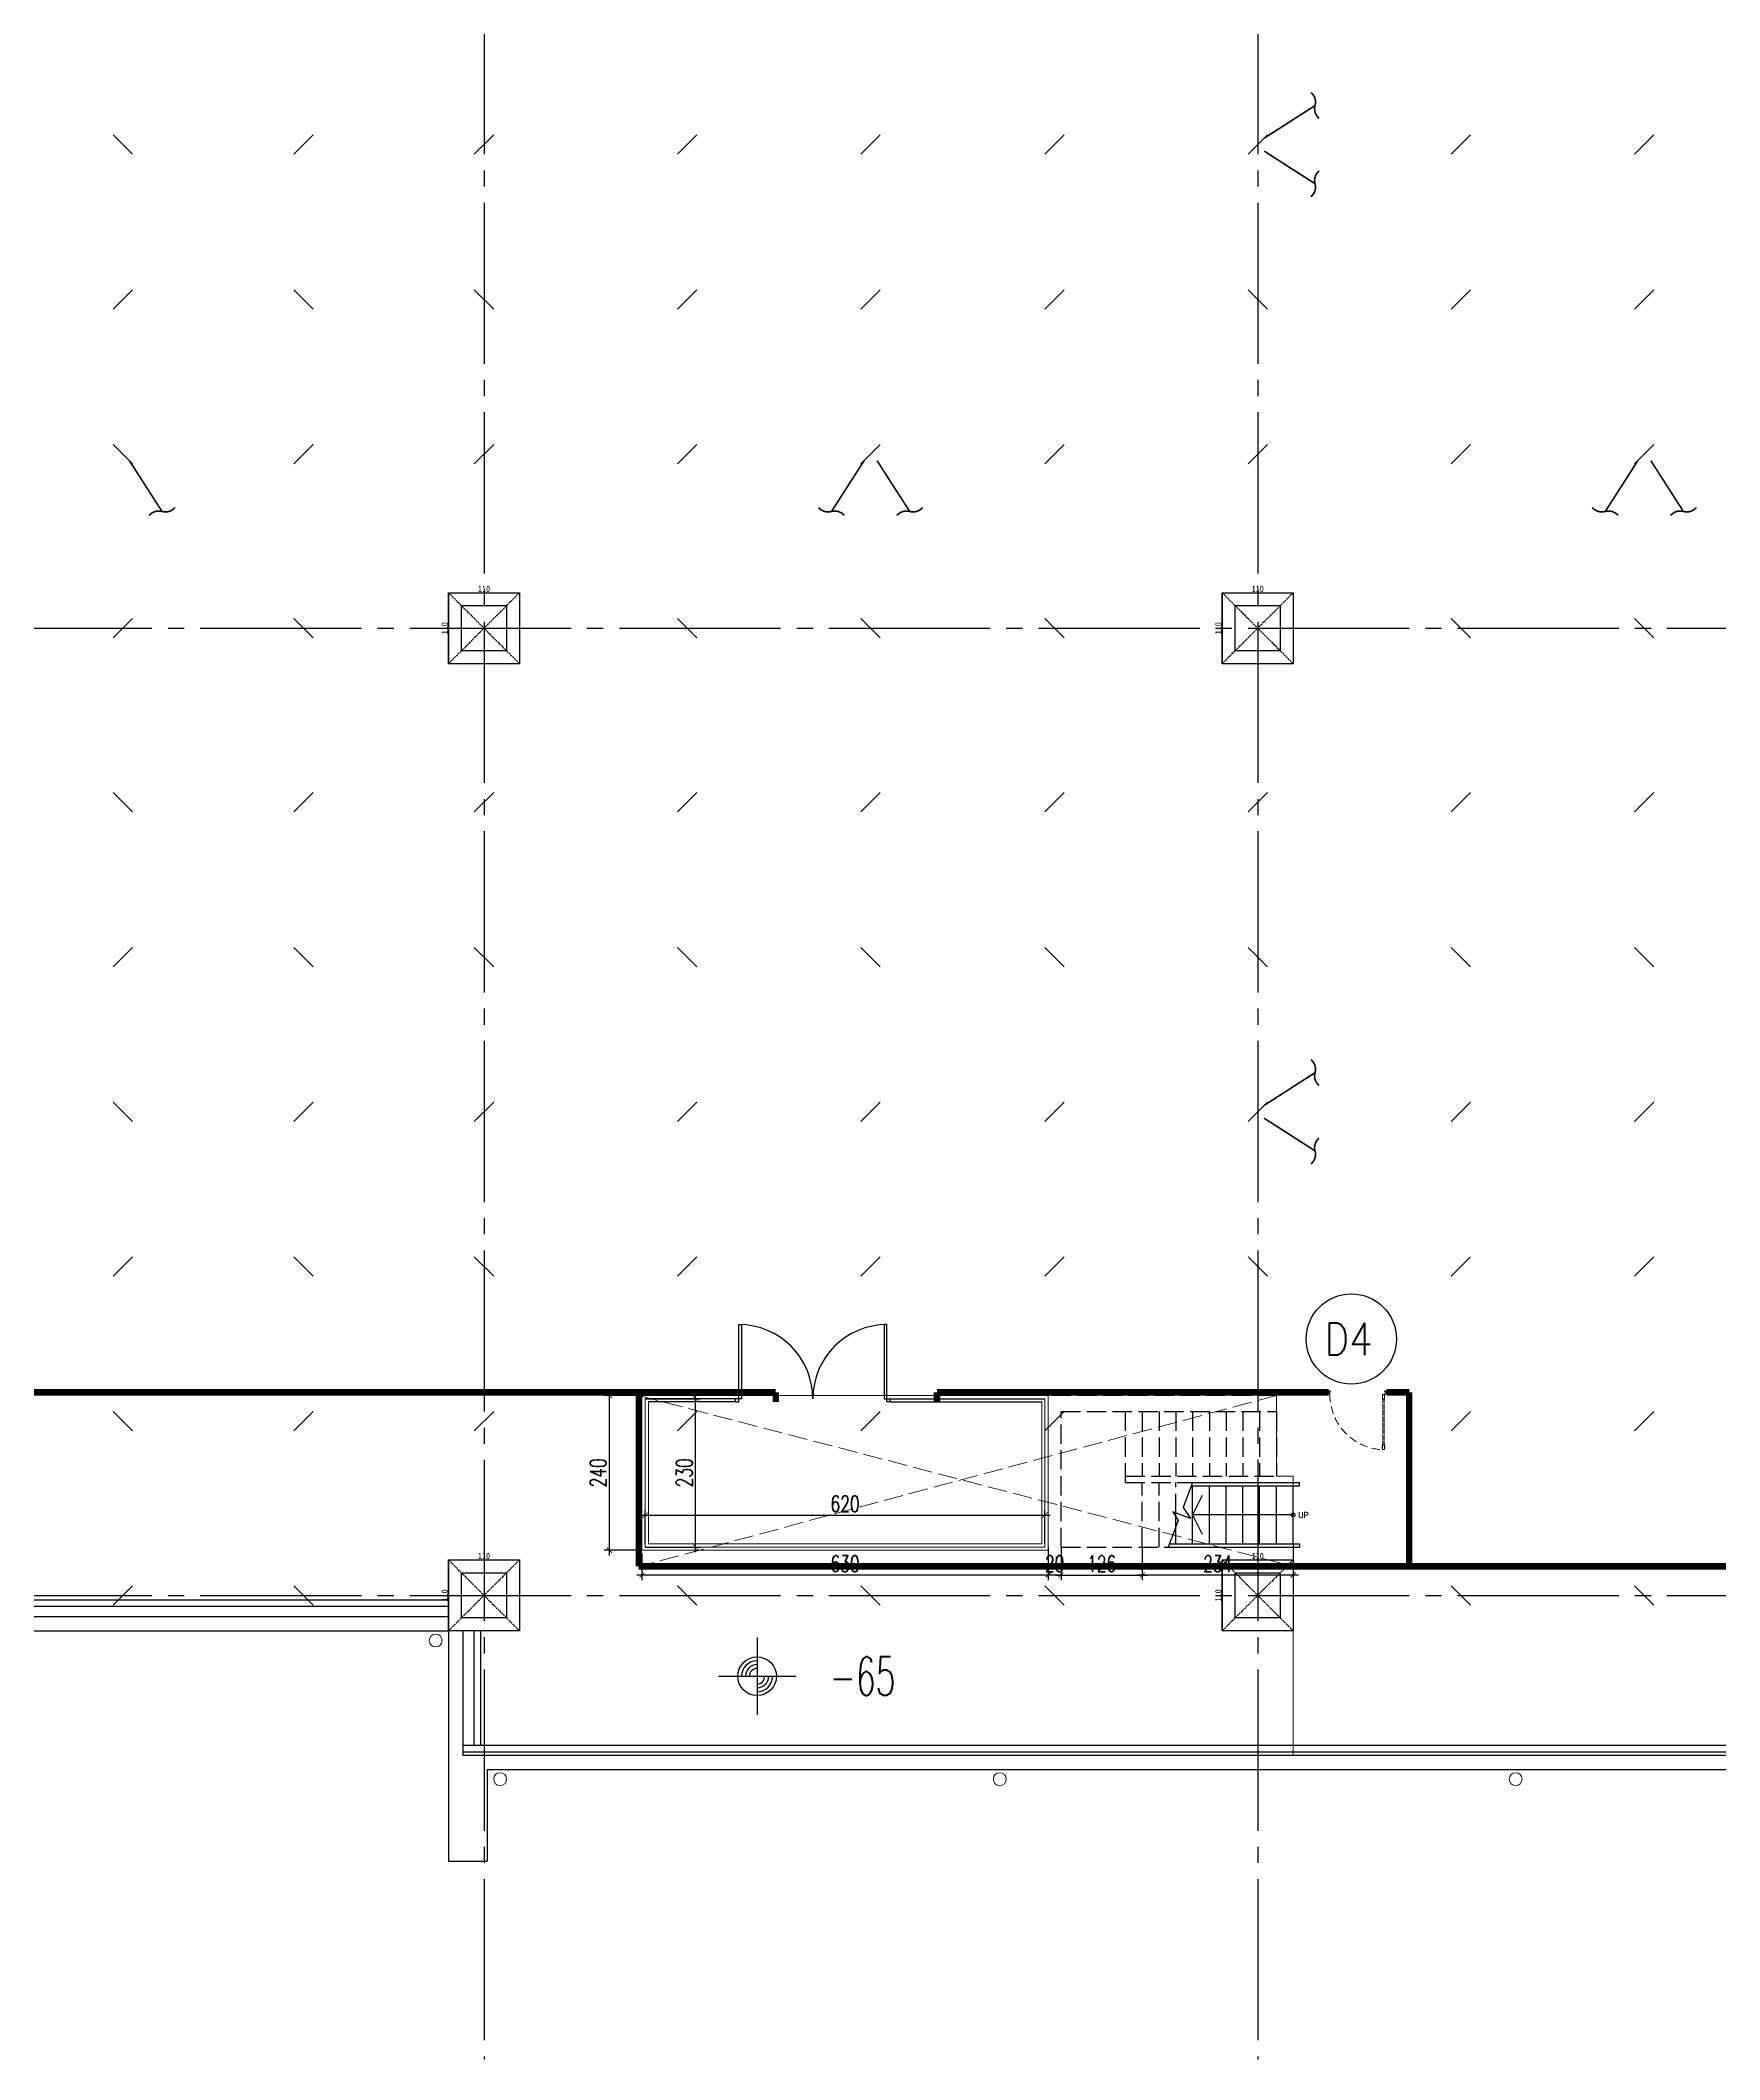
# Model space of a CAD drawing. Header units: millimetres. Extents: x -960 to 39633, y -720 to 12125.
# Drawn here: x 12032 to 14636, y -720 to 2412 of the extents above; entities that cross this region are included whole.
import ezdxf
from ezdxf.enums import TextEntityAlignment as Align

# ---------------------------------------------------------------- set-up
doc = ezdxf.new("R2010")
doc.units = ezdxf.units.MM
doc.header["$LTSCALE"] = 100
for name, pattern in [('188K-SM-03-F05-ARCH-PA-Y2257103$0$DASHED', [19.05, 12.7, -6.35]), ('X-S-FAB-L05$0$COL-CEN-LIN', [3.25, 2.5, -0.25, 0.25, -0.25]), ('X-S-FAB-L05$0$DASHED', [0.75, 0.5, -0.25]), ('X-S-FAB-L05$0$HIDDEN', [0.4, 0.3, -0.1])]:
    doc.linetypes.add(name, pattern=pattern)
for name, color, linetype in [('0-xref', 7, 'Continuous'), ('188K-SM-03-F05-ARCH-PA-Y2257103$0$K-DIivder-3.5', 102, '188K-SM-03-F05-ARCH-PA-Y2257103$0$DASHED'), ('188K-SM-03-F05-ARCH-PA-Y2257103$0$K-TXT', 53, 'Continuous'), ('188K-SM-03-F05-ARCH-PA-Y2257103$0$K-岩棉 2hr 3.5-非抗', 11, 'Continuous'), ('X-S-FAB-L05$0$0-arr', 8, 'Continuous'), ('X-S-FAB-L05$0$0-DIM-INT', 8, 'Continuous'), ('X-S-FAB-L05$0$0-DIM-TXT', 8, 'Continuous'), ('X-S-FAB-L05$0$0-stc', 8, 'Continuous'), ('X-S-FAB-L05$0$12', 8, 'Continuous'), ('X-S-FAB-L05$0$1_L05平面圖_1_A-OBJE-MEP', 8, 'Continuous'), ('X-S-FAB-L05$0$BEAM', 8, 'Continuous'), ('X-S-FAB-L05$0$BLOCK', 8, 'Continuous'), ('X-S-FAB-L05$0$BR-D', 8, 'X-S-FAB-L05$0$DASHED'), ('X-S-FAB-L05$0$CCL', 8, 'X-S-FAB-L05$0$COL-CEN-LIN'), ('X-S-FAB-L05$0$COL', 8, 'Continuous'), ('X-S-FAB-L05$0$COL-S', 8, 'Continuous'), ('X-S-FAB-L05$0$DOOR', 8, 'Continuous'), ('X-S-FAB-L05$0$DW_Frame', 8, 'Continuous'), ('X-S-FAB-L05$0$ELEV', 8, 'Continuous'), ('X-S-FAB-L05$0$HID', 8, 'X-S-FAB-L05$0$HIDDEN'), ('X-S-FAB-L05$0$HR', 8, 'Continuous'), ('X-S-FAB-L05$0$OPEN-UP', 8, 'X-S-FAB-L05$0$HIDDEN'), ('X-S-FAB-L05$0$S-鋼柱', 8, 'Continuous'), ('X-S-FAB-L05$0$SLAB', 8, 'Continuous'), ('X-S-FAB-L05$0$ST', 8, 'Continuous'), ('X-S-FAB-L05$0$TXT', 8, 'Continuous'), ('X-S-FAB-L05$0$WALL-RC', 8, 'Continuous'), ('X-S-FAB-L05$0$斜撐', 8, 'Continuous'), ('X-S-FAB-L05$0$高程', 8, 'Continuous')]:
    doc.layers.add(name, color=color, linetype=linetype)
doc.layers.add('188K-SM-03-F05-ARCH-PA-Y2257103$0$K-DOOR-鋼板門', color=150, linetype='188K-SM-03-F05-ARCH-PA-Y2257103$0$DASHED', lineweight=9)
doc.layers.add('X-S-FAB-L05$0$XREF', color=8, linetype='Continuous', lineweight=0)
doc.styles.add('188K-SM-03-F05-ARCH-PA-Y2257103$0$Standard', font='txt.shx', dxfattribs={"bigfont": 'chineset.shx'})
doc.styles.add('X-S-FAB-L05$0$CHINA', font='simplex.shx', dxfattribs={"width": 0.75, "bigfont": 'chineset.shx'})
doc.styles.add('X-S-FAB-L05$0$DIM', font='', dxfattribs={"width": 0.8})
doc.styles.add('X-S-FAB-L05$0$DimStyUse', font='romans.shx', dxfattribs={"width": 0.7})
doc.styles.add('X-S-FAB-L05$0$Standard', font='', dxfattribs={"width": 0.8})
doc.styles.add('X-S-FAB-L05$0$TG_NOTE_TEXT', font='simplex.shx', dxfattribs={"width": 0.75, "bigfont": 'chineset.shx'})
doc.styles.get('X-S-FAB-L05$0$DIM').set_extended_font_data('MingLiU')
doc.styles.get('X-S-FAB-L05$0$Standard').set_extended_font_data('Microsoft JhengHei')
doc.dimstyles.new('X-S-FAB-L05$0$JJP_005_defpoint', dxfattribs={"dimtxt": 20, "dimasz": 0.5, "dimexe": 0.5, "dimexo": 0.5, "dimgap": 0.5, "dimtad": 1, "dimdsep": 46, "dimtxsty": 'X-S-FAB-L05$0$DIM', "dimblk": 'X-S-FAB-L05$0$_None', "dimcen": 10, "dimclrd": 256, "dimclre": 256, "dimclrt": 256, "dimadec": 0, "dimazin": 0, "dimtfac": 1, "dimtix": 1, "dimtmove": 2, "dimatfit": 3, "dimldrblk": 'X-S-FAB-L05$0$_None', "dimfxl": 0.5, "dimtolj": 1, "dimtzin": 0, "dimarcsym": 0})
doc.dimstyles.new('X-S-FAB-L05$0$SLASHM', dxfattribs={"dimtxt": 25, "dimasz": 8, "dimexe": 8, "dimexo": 0, "dimgap": 5, "dimtad": 1, "dimdsep": 46, "dimtxsty": 'X-S-FAB-L05$0$DimStyUse', "dimblk": 'X-S-FAB-L05$0$_ArchTick', "dimcen": 10, "dimdle": 8, "dimclrt": 2, "dimazin": 0, "dimtfac": 1, "dimtix": 1, "dimtmove": 2, "dimatfit": 3, "dimfxl": 10, "dimtolj": 1, "dimarcsym": 0})

# ---------------------------------------------------------------- blocks, each defined once
blk = doc.blocks.new('*D173')
at = {"layer": 'DefPoints', "lineweight": -2, "transparency": 16777216}
blk.add_line((0, 0), (110, 0), dxfattribs=at)
at = {"layer": 'DefPoints', "color": 0, "transparency": 16777216}
for p in [(0, 0), (110, 0), (110, 0)]:
    blk.add_point(p, dxfattribs=at)
at = {"layer": 'DefPoints', "transparency": 16777216, "insert": (55, 6.1), "char_height": 10, "attachment_point": 5, "style": 'X-S-FAB-L05$0$DIM'}
blk.add_mtext('\\A1;110', dxfattribs=at)
blk = doc.blocks.new('X-S-FAB-L05$0$_None')
blk = doc.blocks.new('*D174')
at = {"layer": 'DefPoints', "lineweight": -2, "transparency": 16777216}
blk.add_line((0, 0), (0, -110), dxfattribs=at)
at = {"layer": 'DefPoints', "color": 0, "transparency": 16777216}
for p in [(0, 0), (0, -110), (0, -110)]:
    blk.add_point(p, dxfattribs=at)
at = {"layer": 'DefPoints', "transparency": 16777216, "insert": (-6.1, -55), "char_height": 10, "attachment_point": 5, "rotation": 90, "style": 'X-S-FAB-L05$0$DIM'}
blk.add_mtext('\\A1;110', dxfattribs=at)
blk = doc.blocks.new('X-S-FAB-L05$0$斜撐')
at = {"layer": 'X-S-FAB-L05$0$BR-D', "const_width": 0.5}
blk.add_lwpolyline([(962.11, 215.55, -0.296213), (957.95, 215.19, 0.299957), (953.75, 214.85, 0.006918)], format="xyb", dxfattribs=at)
at = {"layer": 'X-S-FAB-L05$0$BR-D', "linetype": 'ByBlock', "const_width": 0.5}
blk.add_lwpolyline([(964.37, 197.57), (957.95, 215.19)], dxfattribs=at)
blk = doc.blocks.new('X-S-FAB-L05$0$SC1')
at = {"layer": 'DefPoints'}
blk.add_line((27925, 8342.1), (27955, 8312.1), dxfattribs=at)
blk = doc.blocks.new('X-S-FAB-L05$0$VC(C)')
at = {"layer": 'X-S-FAB-L05$0$S-鋼柱'}
for p in [(-15780, -6077.1), (-15500, -6317.1), (-15220, -6317.1), (-14020, -6317.1), (-15780, -6557.1), (-15500, -6827.1), (-14905, -6827.1), (-14620.4, -6827.1), (-14335.4, -6827.1), (-13705, -6827.1), (-13420.4, -6827.1), (-15780, -7097.1), (-15500, -7337.1), (-15220, -7337.1), (-14905, -7337.1), (-14620.4, -7337.1), (-14335.4, -7337.1), (-14020, -7337.1), (-13705, -7337.1), (-13420.4, -7337.1), (-15780, -7577.1), (-15500, -7817.1), (-15220, -7817.1), (-14020, -7817.1), (-15780, -8057.1), (-15500, -8327.1), (-14905, -8327.1), (-14620.4, -8327.1), (-14335.4, -8327.1), (-13705, -8327.1), (-13420.4, -8327.1)]:
    blk.add_blockref('X-S-FAB-L05$0$SC1', p, dxfattribs=at)
at = {"layer": 'X-S-FAB-L05$0$S-鋼柱', "rotation": 90}
for p in [(20767.1, -25690), (21047.1, -25690), (21362.1, -25690), (21646.7, -25690), (21931.7, -25690), (22247.1, -25690), (22562.1, -25690), (22846.7, -25690), (20487.1, -25930), (21362.1, -25930), (21646.7, -25930), (21931.7, -25930), (22562.1, -25930), (22846.7, -25930), (20767.1, -26170), (21047.1, -26170), (21362.1, -26170), (21646.7, -26170), (21931.7, -26170), (22247.1, -26170), (22562.1, -26170), (22846.7, -26170), (20487.1, -26440), (20767.1, -26710), (21047.1, -26710), (21362.1, -26710), (21646.7, -26710), (21931.7, -26710), (22247.1, -26710), (22562.1, -26710), (22846.7, -26710), (20487.1, -26950), (20767.1, -27190), (21047.1, -27190), (21362.1, -27190), (21646.7, -27190), (21931.7, -27190), (22247.1, -27190), (22562.1, -27190), (22846.7, -27190), (20487.1, -27430), (21362.1, -27430), (21646.7, -27430), (21931.7, -27430), (22562.1, -27430), (22846.7, -27430), (20767.1, -27669.9), (21047.1, -27669.9), (21362.1, -27669.9), (21646.7, -27669.9), (21931.7, -27669.9), (22562.1, -27669.9), (22846.7, -27669.9), (20487.1, -27940)]:
    blk.add_blockref('X-S-FAB-L05$0$SC1', p, dxfattribs=at)
at = {"layer": 'X-S-FAB-L05$0$斜撐'}
for p, xscale, yscale, zscale, rotation in [((11907.4, 6747.2), 5.000000000000002, 5.000000000000002, 5.000000000000002, 282.6853631040207), ((11907.4, -2247.2), -5, 5, 5, 257.3146368959793), ((16657.2, 3782.6), 5.000000000000001, 5.000000000000001, 5.000000000000001, 192.6853631040205), ((8822.4, 3782.6), -4.999999999999998, 5, 5, 167.3146368959794), ((17816.8, 3782.6), 5.000000000000001, 5.000000000000001, 5.000000000000001, 192.6853631040205), ((10022.4, 3782.6), -4.999999999999998, 5, 5, 167.3146368959794), ((19016.8, 3782.6), 5.000000000000001, 5.000000000000001, 5.000000000000001, 192.6853631040205), ((11907.4, 5247.2), 5.000000000000002, 5.000000000000002, 5.000000000000002, 282.6853631040207), ((11907.4, -3747.2), -5, 5, 5, 257.3146368959793)]:
    blk.add_blockref('X-S-FAB-L05$0$斜撐', p, dxfattribs=dict(at, xscale=xscale, yscale=yscale, zscale=zscale, rotation=rotation))
blk = doc.blocks.new('X-S-FAB-L05$0$A$C5E0A759A')
at = {"layer": 'X-S-FAB-L05$0$0-DIM-INT'}
for p, q in [((75, 105, -2689.4), (75, 45, -2689.4)), ((45, 75, -2689.4), (105, 75, -2689.4))]:
    blk.add_line(p, q, dxfattribs=at)
blk.add_circle((75, 75, -2689.4), 15, dxfattribs=at)
at = {"layer": 'X-S-FAB-L05$0$0-DIM-INT', "color": 4}
for radius, start, end in [(12, 90, 180), (9, 90, 180), (6, 90, 180), (12, 270, 0), (9, 270, 0), (6, 270, 0)]:
    blk.add_arc((75, 75, -2689.4), radius, start, end, dxfattribs=at)
at = {"layer": 'X-S-FAB-L05$0$0-DIM-TXT', "style": 'X-S-FAB-L05$0$CHINA', "width": 0.75}
blk.add_attdef('HIG', text='', height=40, dxfattribs=at).set_placement((119.1, 75, -2689.4), align=Align.MIDDLE_LEFT)
blk = doc.blocks.new('X-S-FAB-L05$0$_ArchTick')
at = {"color": 0, "linetype": 'ByBlock', "const_width": 0.15}
blk.add_lwpolyline([(-0.5, -0.5), (0.5, 0.5)], dxfattribs=at)
blk = doc.blocks.new('*D169')
at = {"layer": 'DefPoints', "color": 0, "lineweight": -2, "transparency": 16777216}
for p, q in [((22, 49.6), (658, 49.6)), ((30, 5), (30, 57.6)), ((650, 5), (650, 57.6))]:
    blk.add_line(p, q, dxfattribs=at)
at = {"layer": 'DefPoints', "color": 0, "transparency": 16777216}
for p in [(650, 49.6), (30, 5), (650, 5)]:
    blk.add_point(p, dxfattribs=at)
at = {"layer": 'DefPoints', "color": 0, "lineweight": -2, "transparency": 16777216, "xscale": 8, "yscale": 8, "zscale": 8, "rotation": 180}
blk.add_blockref('X-S-FAB-L05$0$_ArchTick', (30, 49.6), dxfattribs=at)
at = {"layer": 'DefPoints', "color": 0, "lineweight": -2, "transparency": 16777216, "xscale": 8, "yscale": 8, "zscale": 8}
blk.add_blockref('X-S-FAB-L05$0$_ArchTick', (650, 49.6), dxfattribs=at)
at = {"layer": 'DefPoints', "color": 2, "transparency": 16777216, "insert": (340, 67.1), "char_height": 25, "attachment_point": 5, "style": 'X-S-FAB-L05$0$DimStyUse'}
blk.add_mtext('\\A1;620', dxfattribs=at)
blk = doc.blocks.new('*D170')
at = {"layer": 'DefPoints', "color": 0, "lineweight": -2, "transparency": 16777216}
for p, q in [((30, 230), (116.2, 230)), ((108.2, -8), (108.2, 238)), ((30, 0), (116.2, 0))]:
    blk.add_line(p, q, dxfattribs=at)
at = {"layer": 'DefPoints', "color": 0, "transparency": 16777216}
for p in [(30, 230), (108.2, 230), (30, 0)]:
    blk.add_point(p, dxfattribs=at)
at = {"layer": 'DefPoints', "color": 0, "lineweight": -2, "transparency": 16777216, "xscale": 8, "yscale": 8, "zscale": 8}
for p, rotation in [((108.2, 230), 90), ((108.2, 0), 270)]:
    blk.add_blockref('X-S-FAB-L05$0$_ArchTick', p, dxfattribs=dict(at, rotation=rotation))
at = {"layer": 'DefPoints', "color": 2, "transparency": 16777216, "insert": (90.7, 115), "char_height": 25, "attachment_point": 5, "rotation": 90, "style": 'X-S-FAB-L05$0$DimStyUse'}
blk.add_mtext('\\A1;230', dxfattribs=at)
blk = doc.blocks.new('*U164')
at = {"color": 0}
for p, q in [((-5, -5), (-5, 0)), ((235, -5), (235, 0))]:
    blk.add_line(p, q, dxfattribs=at)
for points in [[(0, 0), (0, 115), (4.375, 115), (4.375, 0)], [(230, 0), (230, 115), (225.625, 115), (225.625, 0)]]:
    blk.add_lwpolyline(points, close=True, dxfattribs=at)
for centre, start, end in [((0, 0), 0, 90), ((230, 0), 90, 180)]:
    blk.add_arc(centre, 115, start, end, dxfattribs=at)
at = {"layer": 'X-S-FAB-L05$0$DW_Frame'}
for points in [[(-5, -5), (0, -5), (0, 0), (-5, 0)], [(235, -5), (230, -5), (230, 0), (235, 0)]]:
    blk.add_lwpolyline(points, dxfattribs=at)
at = {"color": 0, "style": 'X-S-FAB-L05$0$Standard', "width": 0.5}
for tag, p in [('NO', (-5, 5)), ('TYPE', (24.375, 5))]:
    blk.add_attdef(tag, text='', height=10, dxfattribs=at).set_placement(p, align=Align.BOTTOM_RIGHT)
blk.add_attdef('DESC', text='', height=10, dxfattribs=at).set_placement((24.375, 10), align=Align.BOTTOM_LEFT)
at = {"color": 0, "style": 'X-S-FAB-L05$0$TG_NOTE_TEXT', "width": 0.5, "flags": 1}
blk.add_attdef('WH', text='', height=20, dxfattribs=at).set_placement((235, 5), align=Align.BOTTOM_LEFT)
blk = doc.blocks.new('*U151')
blk.add_lwpolyline([(0, 0.5), (1.028, 0.5), (1.336, 0.09), (1.336, 0.3), (1.336, 0.818), (1.578, 0.5, 0.234256), (1.579, 0.5), (2.672, 0.5)], format="xyb")
blk = doc.blocks.new('*D199')
at = {"layer": 'DefPoints', "color": 0, "lineweight": -2, "transparency": 16777216}
for p, q in [((12965, 65), (12965, 23.6)), ((13595, 65), (13595, 23.6)), ((13603, 31.6), (12957, 31.6))]:
    blk.add_line(p, q, dxfattribs=at)
at = {"layer": 'DefPoints', "color": 0, "transparency": 16777216}
for p in [(12965, 65), (13595, 65), (12965, 31.6)]:
    blk.add_point(p, dxfattribs=at)
at = {"layer": 'DefPoints', "color": 0, "lineweight": -2, "transparency": 16777216, "xscale": 8, "yscale": 8, "zscale": 8, "rotation": 180}
blk.add_blockref('X-S-FAB-L05$0$_ArchTick', (12965, 31.6), dxfattribs=at)
at = {"layer": 'DefPoints', "color": 0, "lineweight": -2, "transparency": 16777216, "xscale": 8, "yscale": 8, "zscale": 8}
blk.add_blockref('X-S-FAB-L05$0$_ArchTick', (13595, 31.6), dxfattribs=at)
at = {"layer": 'DefPoints', "color": 2, "transparency": 16777216, "insert": (13280, 49.1), "char_height": 25, "attachment_point": 5, "style": 'X-S-FAB-L05$0$DimStyUse'}
blk.add_mtext('\\A1;630', dxfattribs=at)
blk = doc.blocks.new('*D200')
at = {"layer": 'DefPoints', "color": 0, "lineweight": -2, "transparency": 16777216}
for p, q in [((12914.5, 62), (12914.5, 318)), ((12965, 310), (12906.5, 310)), ((12965, 70), (12906.5, 70))]:
    blk.add_line(p, q, dxfattribs=at)
at = {"layer": 'DefPoints', "color": 0, "transparency": 16777216}
for p in [(12914.5, 310), (12965, 310), (12965, 70)]:
    blk.add_point(p, dxfattribs=at)
at = {"layer": 'DefPoints', "color": 0, "lineweight": -2, "transparency": 16777216, "xscale": 8, "yscale": 8, "zscale": 8}
for p, rotation in [((12914.5, 310), 90), ((12914.5, 70), 270)]:
    blk.add_blockref('X-S-FAB-L05$0$_ArchTick', p, dxfattribs=dict(at, rotation=rotation))
at = {"layer": 'DefPoints', "color": 2, "transparency": 16777216, "insert": (12897, 190), "char_height": 25, "attachment_point": 5, "rotation": 90, "style": 'X-S-FAB-L05$0$DimStyUse'}
blk.add_mtext('\\A1;240', dxfattribs=at)
blk = doc.blocks.new('*D156')
at = {"layer": 'DefPoints', "color": 0, "lineweight": -2, "transparency": 16777216}
for p, q in [((13595, 75), (13595, 23.6)), ((13615, 75), (13615, 23.6)), ((13595, 31.6), (13587, 31.6)), ((13615, 31.6), (13595, 31.6)), ((13615, 31.6), (13623, 31.6))]:
    blk.add_line(p, q, dxfattribs=at)
at = {"layer": 'DefPoints', "color": 0, "transparency": 16777216}
for p in [(13595, 75), (13615, 75), (13595, 31.6)]:
    blk.add_point(p, dxfattribs=at)
at = {"layer": 'DefPoints', "color": 0, "lineweight": -2, "transparency": 16777216, "xscale": 8, "yscale": 8, "zscale": 8}
blk.add_blockref('X-S-FAB-L05$0$_ArchTick', (13595, 31.6), dxfattribs=at)
at = {"layer": 'DefPoints', "color": 0, "lineweight": -2, "transparency": 16777216, "xscale": 8, "yscale": 8, "zscale": 8, "rotation": 180}
blk.add_blockref('X-S-FAB-L05$0$_ArchTick', (13615, 31.6), dxfattribs=at)
at = {"layer": 'DefPoints', "color": 2, "transparency": 16777216, "insert": (13605, 49.1), "char_height": 25, "attachment_point": 5, "style": 'X-S-FAB-L05$0$DimStyUse'}
blk.add_mtext('\\A1;20', dxfattribs=at)
blk = doc.blocks.new('*D157')
at = {"layer": 'DefPoints', "color": 0, "lineweight": -2, "transparency": 16777216}
for p, q in [((13615, 75), (13615, 23.6)), ((13741, 75), (13741, 23.6)), ((13607, 31.6), (13749, 31.6))]:
    blk.add_line(p, q, dxfattribs=at)
at = {"layer": 'DefPoints', "color": 0, "transparency": 16777216}
for p in [(13615, 75), (13741, 75), (13741, 31.6)]:
    blk.add_point(p, dxfattribs=at)
at = {"layer": 'DefPoints', "color": 0, "lineweight": -2, "transparency": 16777216, "xscale": 8, "yscale": 8, "zscale": 8, "rotation": 180}
blk.add_blockref('X-S-FAB-L05$0$_ArchTick', (13615, 31.6), dxfattribs=at)
at = {"layer": 'DefPoints', "color": 0, "lineweight": -2, "transparency": 16777216, "xscale": 8, "yscale": 8, "zscale": 8}
blk.add_blockref('X-S-FAB-L05$0$_ArchTick', (13741, 31.6), dxfattribs=at)
at = {"layer": 'DefPoints', "color": 2, "transparency": 16777216, "insert": (13678, 49.1), "char_height": 25, "attachment_point": 5, "style": 'X-S-FAB-L05$0$DimStyUse'}
blk.add_mtext('\\A1;126', dxfattribs=at)
blk = doc.blocks.new('*D158')
at = {"layer": 'DefPoints', "color": 0, "lineweight": -2, "transparency": 16777216}
for p, q in [((13741, 75), (13741, 23.6)), ((13975, 80), (13975, 23.6)), ((13983, 31.6), (13733, 31.6))]:
    blk.add_line(p, q, dxfattribs=at)
at = {"layer": 'DefPoints', "color": 0, "transparency": 16777216}
for p in [(13741, 75), (13975, 80), (13741, 31.6)]:
    blk.add_point(p, dxfattribs=at)
at = {"layer": 'DefPoints', "color": 0, "lineweight": -2, "transparency": 16777216, "xscale": 8, "yscale": 8, "zscale": 8, "rotation": 180}
blk.add_blockref('X-S-FAB-L05$0$_ArchTick', (13741, 31.6), dxfattribs=at)
at = {"layer": 'DefPoints', "color": 0, "lineweight": -2, "transparency": 16777216, "xscale": 8, "yscale": 8, "zscale": 8}
blk.add_blockref('X-S-FAB-L05$0$_ArchTick', (13975, 31.6), dxfattribs=at)
at = {"layer": 'DefPoints', "color": 2, "transparency": 16777216, "insert": (13858, 49.1), "char_height": 25, "attachment_point": 5, "style": 'X-S-FAB-L05$0$DimStyUse'}
blk.add_mtext('\\A1;234', dxfattribs=at)
blk = doc.blocks.new('188K-SM-03-F05-ARCH-PA-Y2257103$0$單開鋼板-900x1700')
at = {"ltscale": 0.005}
for p, q in [((3.5, 81.5), (3.5, 10.4)), ((3.5, 10.4), (3.5, 81.5)), ((3.5, 81.5), (3.5, 81.5)), ((5.9, 10.4), (5.9, 81.5)), ((5.9, 81.5), (6, 81.5)), ((6, 81.5), (6, 10.4)), ((6.1, 86.9), (6.7, 86.9)), ((6.1, 83.5), (6.1, 86.9)), ((6.7, 83.5), (6.1, 83.5)), ((6.7, 86.9), (6.7, 83.5)), ((0, 2), (0, -2)), ((2, 2.3), (0.3, 2.3)), ((2.1, -1), (2.1, 2.2)), ((3.5, 10.4), (3.5, 10.4)), ((6, 10.4), (5.9, 10.4)), ((87.9, -1), (87.9, 2.2)), ((88, 2.3), (89.7, 2.3)), ((90, 2), (90, -2)), ((0.3, -2.3), (2, -2.3)), ((2, -2.3), (3.1, -1.6)), ((2.6, -1), (2.1, -1)), ((2.5, -1.2), (2.5, -1.1)), ((2.5, -1.1), (2.6, -1.1)), ((3, -1.2), (2.5, -1.2)), ((3.1, -1), (2.9, -1)), ((2.9, -1.1), (3, -1.1)), ((3, -1.1), (3, -1.2)), ((3.1, -1.4), (3.1, -1.1)), ((86.9, -1), (87.1, -1)), ((86.9, -1.4), (86.9, -1.1)), ((88, -2.3), (86.9, -1.6)), ((87, -1.1), (87, -1.2)), ((87.1, -1.1), (87, -1.1)), ((87, -1.2), (87.5, -1.2)), ((87.4, -1), (87.9, -1)), ((87.5, -1.1), (87.4, -1.1)), ((87.5, -1.2), (87.5, -1.1)), ((89.7, -2.3), (88, -2.3))]:
    blk.add_line(p, q, dxfattribs=at)
for points in [[(3.3, 83.5), (3.3, 86.9), (2.8, 86.9), (2.8, 83.5)], [(6.1, 81.7), (6.1, 88.7), (3.3, 88.7), (3.3, 81.7)], [(2.3, -0.4), (2.3, 2.9), (2.1, 2.9), (2.1, -0.4)], [(5.9, 3.6), (2.8, 3.6), (2.8, 3.4), (5.9, 3.4)], [(6.1, 3.2), (6.1, 10.1), (3.3, 10.1), (3.3, 3.2)]]:
    blk.add_lwpolyline(points, close=True, dxfattribs=at)
for points in [[(3.4, 81.7), (3.4, 80.9, 0.158507), (3.4, 80.9), (3.4, 80.8, 0.72636), (3.5, 80.8), (3.5, 80.9, 0.414214), (3.5, 80.9, -0.414214), (3.4, 80.9), (3.4, 81.4, -0.414214), (3.5, 81.5), (3.8, 81.5, 0.414214), (3.8, 81.5), (3.8, 81.5, 0.414214), (3.8, 81.5), (3.5, 81.5, -0.414214), (3.4, 81.5), (3.4, 81.7, -0.414214), (3.5, 81.7), (4.7, 81.7), (4.7, 81.7), (4.7, 81.7), (6, 81.7, -0.414214), (6, 81.7), (6, 81.5, -0.414214), (6, 81.5), (5.7, 81.5, 0.414214), (5.7, 81.5), (5.7, 81.5, 0.414214), (5.7, 81.5), (6, 81.5, -0.414214), (6, 81.4), (6, 80.9, -0.414214), (6, 80.9), (6, 80.9, 0.414214), (6, 80.9), (6, 80.8, 0.72636), (6, 80.8), (6.1, 80.9, 0.158507), (6.1, 80.9), (6.1, 81.7, 0.414214), (6.1, 81.8), (3.4, 81.8, 0.414214)], [(4.7, 10.1), (4.7, 10.1), (3.5, 10.1, -0.414214), (3.4, 10.2), (3.4, 10.3, -0.414214), (3.5, 10.3), (3.8, 10.3, 0.414214), (3.8, 10.3), (3.8, 10.3, 0.414214), (3.8, 10.4), (3.5, 10.4, -0.414214), (3.4, 10.4), (3.4, 10.9, -0.414214), (3.5, 10.9), (3.5, 10.9, 0.414214), (3.5, 10.9), (3.5, 11, 0.72636), (3.4, 11), (3.4, 10.9, 0.158507), (3.4, 10.9), (3.4, 10.1, 0.414214), (3.4, 10.1), (6, 10.1, 0.414214), (6.1, 10.1), (6.1, 10.9, 0.158507), (6.1, 10.9), (6, 11, 0.72636), (6, 11), (6, 10.9, 0.414214), (6, 10.9, -0.414214), (6, 10.9), (6, 10.4, -0.414214), (6, 10.4), (5.7, 10.4, 0.414214), (5.7, 10.3), (5.7, 10.3, 0.414214), (5.7, 10.3), (6, 10.3, -0.414214), (6, 10.3), (6, 10.2, -0.414214), (6, 10.1), (4.7, 10.1)]]:
    blk.add_lwpolyline(points, format="xyb", close=True, dxfattribs=at)
at = {"linetype": '188K-SM-03-F05-ARCH-PA-Y2257103$0$DASHED', "ltscale": 0.01}
blk.add_arc((2.4, 3.3), 85.5, 359.2774, 87.5065, dxfattribs=at)
at = {"ltscale": 0.005}
for centre, major_axis, start_param, end_param in [((0.3, 2), (0.246, -0.246), 2.356194, 3.926991), ((2, 2.2), (0.0738, -0.0738), 7.068583, 8.63938), ((88, 2.2), (-0.0738, -0.0738), -2.356194, -0.785398), ((89.7, 2), (-0.246, -0.246), 2.356194, 3.926991), ((0.3, -2), (-0.246, -0.246), 5.497787, 7.068583), ((2.6, -1.1), (-0.0246, -0.0246), 0.785398, 3.926991), ((2.9, -1.1), (-0.0246, -0.0246), 3.926991, 7.068583), ((3.1, -1.1), (0.0246, -0.0246), 7.068583, 8.63938), ((2.9, -1.4), (0.148, -0.148), 6.162283, 7.068583), ((86.9, -1.1), (-0.0246, -0.0246), -2.356194, -0.785398), ((87.1, -1.4), (-0.148, -0.148), -0.785398, 0.120903), ((87.1, -1.1), (0.0246, -0.0246), -0.785398, 2.356194), ((87.4, -1.1), (0.0246, -0.0246), 2.356194, 5.497787), ((89.7, -2), (0.246, -0.246), -0.785398, 0.785398)]:
    blk.add_ellipse(centre, major_axis=major_axis, ratio=1, start_param=start_param, end_param=end_param, dxfattribs=at)
at = {"ltscale": 0.005, "extrusion": (0, 0, -1)}
blk.add_ellipse((2.4, 3.3), major_axis=(-0.344, 0.344), ratio=1, start_param=5.497787, end_param=11.780972, dxfattribs=at)
blk = doc.blocks.new('188K-SM-03-F05-ARCH-PA-Y2257103')
at = {"layer": '188K-SM-03-F05-ARCH-PA-Y2257103$0$K-DIivder-3.5', "linetype": 'ByBlock', "ltscale": 2, "const_width": 10, "elevation": 0}
for points in [[(13172.5, 315), (7830, 315)], [(12960, 315), (12960, 45)], [(14029.8, 315), (13422.5, 315)], [(14155, 315), (14119.8, 315)], [(14155, 45), (14155, 315)], [(12960, 45), (14879.8, 45)]]:
    blk.add_lwpolyline(points, dxfattribs=at)
at = {"layer": '188K-SM-03-F05-ARCH-PA-Y2257103$0$K-DIivder-3.5', "linetype": 'ByBlock', "ltscale": 2, "const_width": 10}
for points in [[(13172.5, 300), (13172.5, 315)], [(13422.5, 300), (13422.5, 315)]]:
    blk.add_lwpolyline(points, dxfattribs=at)
at = {"layer": '188K-SM-03-F05-ARCH-PA-Y2257103$0$K-TXT'}
blk.add_circle((14065.2, 397.7), 70, dxfattribs=at)
at = {"layer": '188K-SM-03-F05-ARCH-PA-Y2257103$0$K-岩棉 2hr 3.5-非抗'}
for p, q in [((12665, -7.5, 0), (11935, -7.5, 0)), ((12665, -17.5), (11935, -17.5)), ((12705, -233), (12705, -55)), ((12715, -233, 0), (12715, -55, 0)), ((15125, -233, 0), (12687, -233, 0)), ((15125, -243), (12687, -243, 0))]:
    blk.add_line(p, q, dxfattribs=at)
at = {"layer": '188K-SM-03-F05-ARCH-PA-Y2257103$0$K-DOOR-鋼板門', "rotation": 180}
blk.add_blockref('188K-SM-03-F05-ARCH-PA-Y2257103$0$單開鋼板-900x1700', (14119.8, 314.7, 0), dxfattribs=at)
at = {"layer": '188K-SM-03-F05-ARCH-PA-Y2257103$0$K-TXT', "style": '188K-SM-03-F05-ARCH-PA-Y2257103$0$Standard', "width": 0.85}
blk.add_text('D4', height=50, dxfattribs=at).set_placement((14060.8, 397.7), align=Align.MIDDLE)
blk = doc.blocks.new('*U58')
at = {"layer": 'DefPoints', "linetype": 'X-S-FAB-L05$0$HIDDEN', "ltscale": 0.1}
for p, q in [((110, 0), (0, -110)), ((0, 0), (110, -110))]:
    blk.add_line(p, q, dxfattribs=at)
at = {"layer": 'X-S-FAB-L05$0$COL', "ltscale": 0.1}
blk.add_lwpolyline([(0, 0), (110, 0), (110, -110), (0, -110)], close=True, dxfattribs=at)
at = {"layer": 'DefPoints'}
dim = blk.add_linear_dim(base=(0, -110), p1=(0, 0), p2=(0, -110), angle=90, dimstyle='X-S-FAB-L05$0$JJP_005_defpoint', override={"dimtxt": 10}, dxfattribs=at)
dim.commit()
dim.dimension.update_dxf_attribs({"geometry": '*D174', "text_midpoint": (-6.067, -55)})
dim = blk.add_linear_dim(base=(110, 0), p1=(0, 0), p2=(110, 0), dimstyle='X-S-FAB-L05$0$JJP_005_defpoint', override={"dimtxt": 10}, dxfattribs=at)
dim.commit()
dim.dimension.update_dxf_attribs({"geometry": '*D173', "text_midpoint": (55, 6.067)})
blk = doc.blocks.new('X-S-FAB-L05$0$FAB2-L05')
at = {"layer": 'X-S-FAB-L05$0$CCL'}
for p, q in [((-13440, 11005), (-13440, 0)), ((-12240, 11005), (-12240, 0)), ((-26880, 2220), (1210, 2220)), ((-26880, 720), (1210, 720))]:
    blk.add_line(p, q, dxfattribs=at)
at = {"layer": 'X-S-FAB-L05$0$COL-S'}
for points in [[(-13475, 2255), (-13405, 2255), (-13405, 2185), (-13475, 2185)], [(-12275, 2255), (-12205, 2255), (-12205, 2185), (-12275, 2185)], [(-13475, 755), (-13405, 755), (-13405, 685), (-13475, 685)], [(-12275, 755), (-12205, 755), (-12205, 685), (-12275, 685)]]:
    blk.add_lwpolyline(points, close=True, dxfattribs=at)
at = {"layer": 'X-S-FAB-L05$0$BEAM'}
for p in [(-13495, 2275), (-12295, 2275), (-13495, 775), (-12295, 775)]:
    blk.add_blockref('*U58', p, dxfattribs=at)
blk = doc.blocks.new('X-S-FAB-L05$0$Lift')
at = {"layer": 'X-S-FAB-L05$0$DOOR', "color": 9}
blk.add_line((170, 225), (170, 230), dxfattribs=at)
at = {"layer": 'X-S-FAB-L05$0$ELEV', "lineweight": 0}
for p, q in [((30, 0), (30, 230)), ((35, 225), (35, 5)), ((645, 5), (645, 225)), ((650, 230), (650, 0)), ((650, 0), (30, 0)), ((35, 5), (645, 5))]:
    blk.add_line(p, q, dxfattribs=at)
at = {"layer": 'X-S-FAB-L05$0$ELEV'}
for p, q in [((170, 230), (30, 230)), ((170, 225), (35, 225)), ((410, 230), (650, 230)), ((410, 225), (410, 230)), ((410, 225), (645, 225))]:
    blk.add_line(p, q, dxfattribs=at)
at = {"layer": 'X-S-FAB-L05$0$ELEV', "lineweight": 0}
blk.add_lwpolyline([(655, 235), (655, -5), (25, -5), (25, 235)], close=True, dxfattribs=at)
at = {"layer": 'X-S-FAB-L05$0$DOOR', "color": 9}
blk.add_blockref('*U164', (175, 230), dxfattribs=at)
at = {"layer": 'DefPoints'}
dim = blk.add_linear_dim(base=(108.198, 230), p1=(30, 0), p2=(30, 230), angle=270, dimstyle='X-S-FAB-L05$0$SLASHM', dxfattribs=at)
dim.commit()
dim.dimension.update_dxf_attribs({"geometry": '*D170', "text_midpoint": (90.698, 115)})
dim = blk.add_linear_dim(base=(650, 49.563), p1=(30, 5), p2=(650, 5), dimstyle='X-S-FAB-L05$0$SLASHM', dxfattribs=at)
dim.commit()
dim.dimension.update_dxf_attribs({"geometry": '*D169', "text_midpoint": (340, 67.063)})
blk = doc.blocks.new('X-S-FAB-L05')
at = {"layer": 'X-S-FAB-L05$0$0-arr', "color": 4}
blk.add_lwpolyline([(13834, 155), (13819, 125), (13834, 95)], dxfattribs=at)
blk.add_circle((13975, 125), 3, dxfattribs=at)
at = {"layer": 'X-S-FAB-L05$0$12'}
blk.add_lwpolyline([(13975, 125), (13819, 125)], dxfattribs=at)
at = {"layer": 'X-S-FAB-L05$0$1_L05平面圖_1_A-OBJE-MEP', "color": 8, "lineweight": 0, "ltscale": 10}
for centre in [(12645, -70), (12745, -285), (13520, -285), (14320, -285)]:
    blk.add_circle(centre, 10, dxfattribs=at)
at = {"layer": 'X-S-FAB-L05$0$COL'}
blk.add_lwpolyline([(13975, 125), (13819, 125)], dxfattribs=at)
at = {"layer": 'X-S-FAB-L05$0$COL-S'}
for points in [[(12685, 1535), (12755, 1535), (12755, 1465), (12685, 1465)], [(13885, 1535), (13955, 1535), (13955, 1465), (13885, 1465)], [(12685, 35), (12755, 35), (12755, -35), (12685, -35)], [(13885, 35), (13955, 35), (13955, -35), (13885, -35)]]:
    blk.add_lwpolyline(points, close=True, dxfattribs=at)
at = {"layer": 'X-S-FAB-L05$0$HR'}
for p, q in [((13817.116, 170), (13985, 170)), ((13819, 175), (13985, 175)), ((13781.319, 75), (13985, 75)), ((13783.203, 80), (13985, 80))]:
    blk.add_line(p, q, dxfattribs=at)
for points in [[(13985, 170), (13985, 175)], [(13985, 80), (13985, 75)]]:
    blk.add_lwpolyline(points, dxfattribs=at)
at = {"layer": 'X-S-FAB-L05$0$OPEN-UP', "color": 15, "lineweight": 0, "elevation": 0}
blk.add_lwpolyline([(12960, 310.001), (13949, 310.001), (13949, 185), (13975, 185), (13975, 45.001), (12960, 45.001)], close=True, dxfattribs=at)
for points in [[(13949, 310.001), (12960, 45.001)], [(12960, 310.001), (13975, 45.001)]]:
    blk.add_lwpolyline(points, dxfattribs=at)
at = {"layer": 'X-S-FAB-L05$0$SLAB', "color": 15, "lineweight": 0}
blk.add_lwpolyline([(13975, -55), (13975, -248)], dxfattribs=at)
at = {"layer": 'X-S-FAB-L05$0$ST', "color": 5, "linetype": 'X-S-FAB-L05$0$HIDDEN'}
for p, q in [((13615, 285), (13949, 285)), ((13615, 75), (13615, 285)), ((13715, 175), (13715, 285)), ((13741, 285), (13741, 185)), ((13767, 285), (13767, 185)), ((13793, 285), (13793, 185)), ((13819, 285), (13819, 185)), ((13845, 285), (13845, 185)), ((13871, 285), (13871, 185)), ((13897, 285), (13897, 185)), ((13923, 285), (13923, 185)), ((13949, 285), (13949, 185)), ((13715, 185), (13949, 185)), ((13715, 175), (13819, 175)), ((13741, 75), (13741, 175)), ((13767, 75), (13767, 175)), ((13793, 127.699), (13793, 175)), ((13615, 75), (13781.319, 75))]:
    blk.add_line(p, q, dxfattribs=at)
at = {"layer": 'X-S-FAB-L05$0$ST'}
for p, q in [((13819, 80), (13819, 170)), ((13845, 80), (13845, 170)), ((13871, 80), (13871, 170)), ((13897, 80), (13897, 170)), ((13923, 80), (13923, 170)), ((13949, 80), (13949, 170)), ((13975, 80), (13975, 170)), ((13793, 80), (13793, 127.699))]:
    blk.add_line(p, q, dxfattribs=at)
at = {"layer": 'X-S-FAB-L05$0$WALL-RC'}
for p, q in [((11935, -33), (12665, -33)), ((11935, -55), (12665, -55)), ((12665, -55), (12665, -412)), ((12687, -55), (12687, -248)), ((12687, -248), (15153, -248)), ((12725, -270), (15115, -270)), ((12725, -270), (12725, -412)), ((12665, -412), (12725, -412))]:
    blk.add_line(p, q, dxfattribs=at)
at = {"layer": 'X-S-FAB-L05$0$0-stc', "xscale": -40.00000000000001, "yscale": 40.00000000000001, "zscale": 40.00000000000001, "rotation": 69.35300917502961}
blk.add_blockref('*U151', (13837.715, 167.948), dxfattribs=at)
at = {"layer": 'X-S-FAB-L05$0$BEAM'}
for p in [(12665, 1555), (13865, 1555), (12665, 55), (13865, 55)]:
    blk.add_blockref('*U58', p, dxfattribs=at)
at = {"layer": 'X-S-FAB-L05$0$BLOCK'}
blk.add_blockref('X-S-FAB-L05$0$FAB2-L05', (26160, -720), dxfattribs=at)
at = {"layer": 'X-S-FAB-L05$0$HID'}
blk.add_blockref('X-S-FAB-L05$0$Lift', (12940, 75), dxfattribs=at)
at = {"layer": 'X-S-FAB-L05$0$XREF'}
blk.add_blockref('X-S-FAB-L05$0$VC(C)', (0, 0), dxfattribs=at)
at = {"layer": 'X-S-FAB-L05$0$高程'}
ref = blk.add_blockref('X-S-FAB-L05$0$A$C5E0A759A', (12993.525, -275.408, 5378.8), dxfattribs=dict(at, xscale=2, yscale=2, zscale=2))
ref.add_attrib('HIG', ' -65', dxfattribs={"layer": 'X-S-FAB-L05$0$0-DIM-TXT', "height": 60, "style": 'X-S-FAB-L05$0$CHINA', "width": 0.6}).set_placement((13231.777, -125.408), align=Align.MIDDLE_LEFT)
at = {"layer": 'X-S-FAB-L05$0$TXT', "style": 'X-S-FAB-L05$0$CHINA'}
blk.add_text('UP', height=9, dxfattribs=at).set_placement((13990.79, 124.653, 0), align=Align.MIDDLE_CENTER)
at = {"layer": 'DefPoints'}
dim = blk.add_linear_dim(base=(12914.546, 310), p1=(12965, 70), p2=(12965, 310), angle=90, dimstyle='X-S-FAB-L05$0$SLASHM', dxfattribs=at)
dim.commit()
dim.dimension.update_dxf_attribs({"geometry": '*D200', "text_midpoint": (12897.046, 190)})
for base, p1, p2, picture, middle in [((12965, 31.624), (13595, 65), (12965, 65), '*D199', (13280, 49.124)), ((13595, 31.624), (13615, 75), (13595, 75), '*D156', (13605, 49.124)), ((13741, 31.624), (13615, 75), (13741, 75), '*D157', (13678, 49.124)), ((13741, 31.624), (13975, 80), (13741, 75), '*D158', (13858, 49.124))]:
    dim = blk.add_linear_dim(base=base, p1=p1, p2=p2, dimstyle='X-S-FAB-L05$0$SLASHM', dxfattribs=at)
    dim.commit()
    dim.dimension.update_dxf_attribs({"geometry": picture, "text_midpoint": middle})

msp = doc.modelspace()

# ---------------------------------------------------------------- block references
msp.add_blockref('188K-SM-03-F05-ARCH-PA-Y2257103', (0, 0))
at = {"layer": '0-xref'}
msp.add_blockref('X-S-FAB-L05', (0, 0), dxfattribs=at)

doc.saveas('drawing.dxf')
